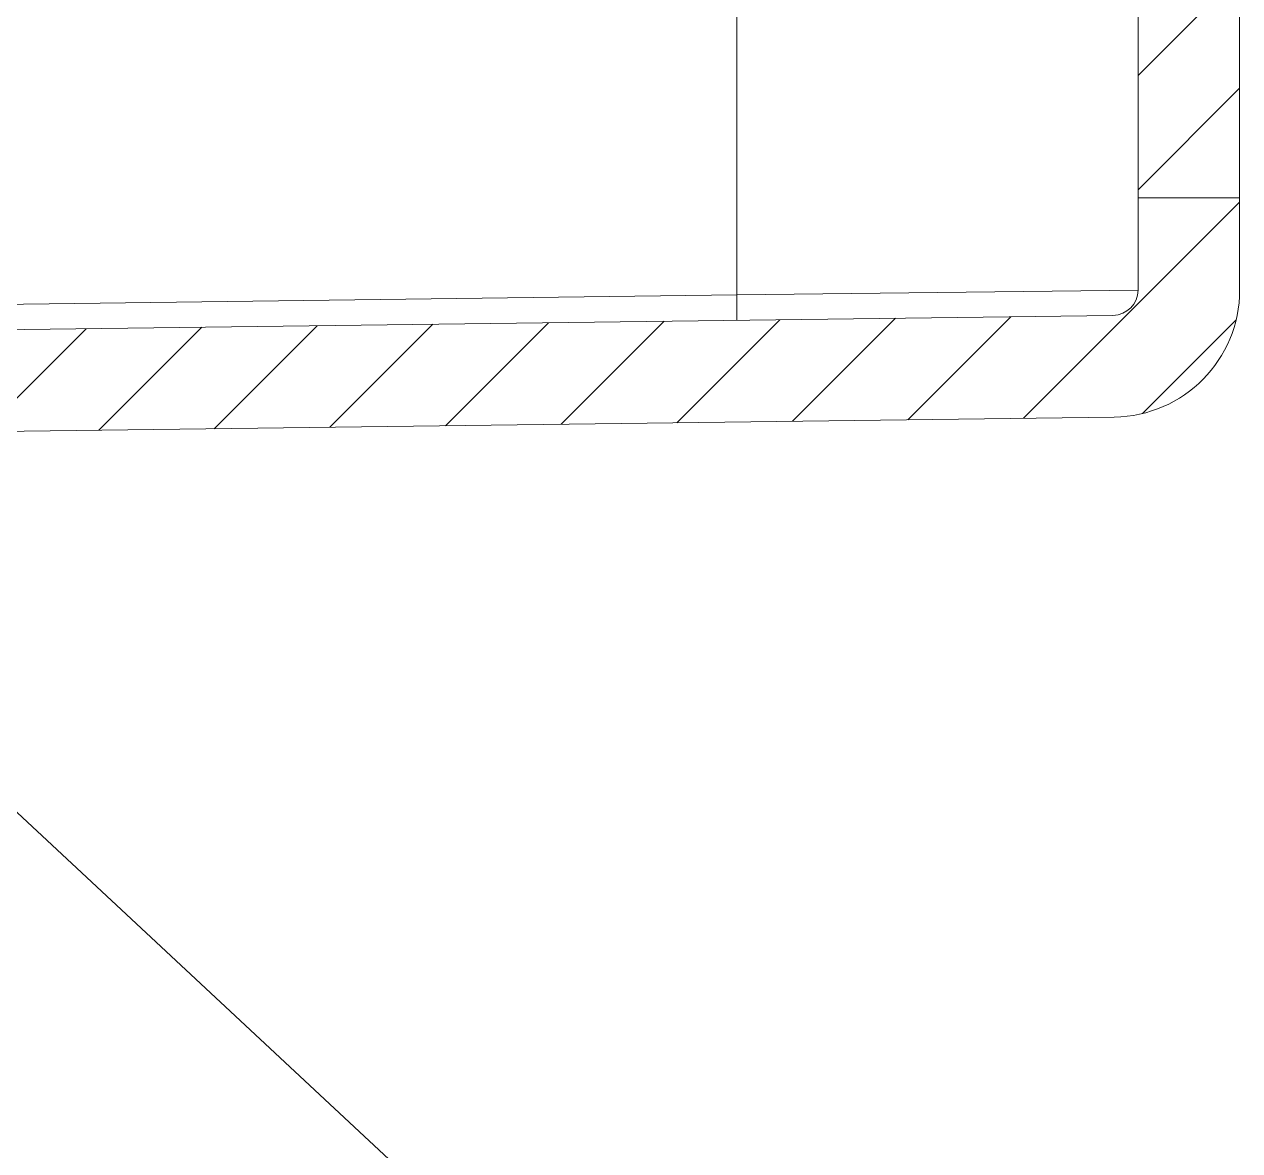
# Model space of a CAD drawing. Extents: x 14808 to 20058, y -13198 to -11680.
# Drawn here: x 15361.38 to 15385.29, y -12657.9 to -12635.74 of the extents above; entities that cross this region are included whole.
import ezdxf

# ---------------------------------------------------------------- set-up
doc = ezdxf.new("R2010")
doc.units = 0
doc.header["$LTSCALE"] = 7
doc.header["$MEASUREMENT"] = 0
doc.layers.get('0').update_dxf_attribs({"color": 2, "linetype": 'CONTINUOUS'})
doc.styles.add('GHS', font='romans', dxfattribs={"bigfont": 'ghs'})
doc.dimstyles.new('STANDARD$7', dxfattribs={"dimtxt": 3.5, "dimasz": 3, "dimexe": 1, "dimexo": 0.0625, "dimgap": 1, "dimtad": 1, "dimdec": 4, "dimzin": 0, "dimdsep": 46, "dimtxsty": 'GHS', "dimcen": 1, "dimclrt": 2, "dimadec": 0, "dimazin": 0, "dimtfac": 1, "dimtdec": 4, "dimtofl": 0, "dimtmove": 0, "dimatfit": 3, "dimfxl": 1, "dimtolj": 1, "dimtzin": 0, "dimarcsym": 0})
pattern_1 = [(45, (-201.2296, 37.0511), (-0.561266, 0.561266), [])]

# ---------------------------------------------------------------- blocks, each defined once
blk = doc.blocks.new('A$C3ED52FEC')
at = {"linetype": 'Continuous', "lineweight": 0}
h = blk.add_hatch(dxfattribs=at)
h.set_pattern_fill('ANSI31', color=2, scale=0.25, style=0)
h.set_pattern_definition(pattern_1)
h.paths.add_polyline_path([(32.5, 9.067), (32.5, 13.625), (31.5, 13.625), (31.5, 9.067)], flags=0)
h = blk.add_hatch(dxfattribs=at)
h.set_pattern_fill('ANSI31', color=2, scale=0.25, style=0)
h.set_pattern_definition(pattern_1)
edge = h.paths.add_edge_path(flags=0)
edge.add_line((32.5, 8.159), (32.5, 9.067))
edge.add_line((32.5, 9.067), (31.5, 9.067))
edge.add_line((31.5, 9.067), (31.5, 8.159))
edge.add_arc((31.25, 8.159), 0.25, 270.75, 360, ccw=False)
edge.add_line((31.253, 7.909), (17.625, 7.731))
edge.add_line((17.625, 7.731), (17.625, 6.731))
edge.add_line((17.625, 6.731), (31.266, 6.909))
edge.add_arc((31.25, 8.159), 1.25, 270.75, 360)
at = {"color": 8, "linetype": 'Continuous', "lineweight": 15}
for p, q in [((27.552, 13.784), (27.552, 8.111)), ((27.552, 8.111), (18.998, 7.999))]:
    blk.add_line(p, q, dxfattribs=at)
at = {"color": 7, "linetype": 'Continuous', "lineweight": 15}
for p, q in [((31.5, 13.625), (31.5, 9.067)), ((32.5, 13.625), (32.5, 9.067)), ((32.5, 9.067), (31.5, 9.067)), ((31.5, 9.067), (31.5, 8.159)), ((32.5, 9.067), (32.5, 8.159)), ((31.5, 8.159), (27.552, 8.111)), ((31.253, 7.909), (17.625, 7.731)), ((31.266, 6.909), (17.625, 6.731))]:
    blk.add_line(p, q, dxfattribs=at)
for centre, radius, start, end in [((31.25, 8.159), 0.25, 270.75, 0), ((31.25, 8.159), 1.25, 270.75, 0), ((22.777, 7.986), 4.777, 358.5007, 1.4993)]:
    blk.add_arc(centre, radius, start, end, dxfattribs=at)

msp = doc.modelspace()

# ---------------------------------------------------------------- block references
at = {"xscale": 2, "yscale": 2, "zscale": 2}
msp.add_blockref('A$C3ED52FEC', (15320.29, -12657.283), dxfattribs=at)

# ---------------------------------------------------------------- leaders
msp.add_leader([(15354.404, -12644.883), (15372.699, -12661.93)], dimstyle='STANDARD$7', override={"dimtxt": 3, "dimexo": 0.3, "dimgap": 2, "dimtad": 0, "dimdec": 1, "dimzin": 8, "dimcen": 0, "dimclrd": 2, "dimclre": 2, "dimazin": 2, "dimtp": 0.1, "dimtfac": 0.5, "dimtdec": 1, "dimfxl": 2.5, "dimarcsym": 1})

doc.saveas('drawing.dxf')
